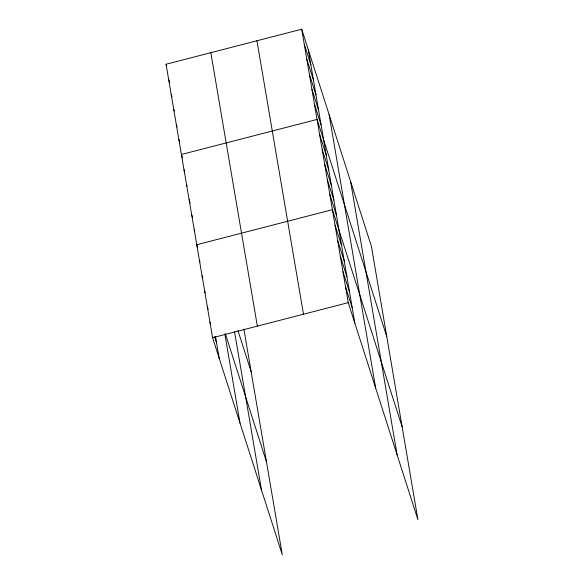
<?xml version="1.0" encoding="UTF-8"?>
<svg xmlns="http://www.w3.org/2000/svg" width="584" height="584" viewBox="0 0 584 584"><rect width="100%" height="100%" fill="white"/><g stroke="black" fill="none" stroke-linecap="round" stroke-linejoin="round"><path stroke-width="0.88" d="M243.893 329.12L282.298 554.8L212.591 337.698L166.06 64.247L301.702 29.2L371.409 246.302L417.94 519.753L348.239 302.651L301.702 29.2M212.591 337.698L348.239 302.651M304.264 44.238L310.849 64.766M306.819 59.276L313.411 79.804M309.381 74.321L315.973 94.842M311.936 89.359L318.528 109.887M314.499 104.397L321.091 124.925M386.761 336.545L317.061 119.435L181.412 154.483L182.515 157.906M319.616 134.481L326.208 155.001M322.178 149.519L328.77 170.046M324.733 164.557L331.325 185.084M327.296 179.595L333.887 200.122M329.858 194.64L336.442 215.16M402.12 426.78L332.413 209.678L196.772 244.725L197.596 247.287M335.048 225.176L341.64 245.696M337.691 240.666L344.275 261.194M340.326 256.164L346.918 276.692M342.961 271.662L349.553 292.183M345.597 287.153L352.188 307.68M166.06 64.247L166.608 65.956M168.623 79.285L169.718 82.709M171.178 94.323L172.003 96.893M173.74 109.369L174.287 111.077M176.295 124.407L177.12 126.969M178.857 139.445L179.682 142.014M237.965 330.617L251.12 371.585M183.975 169.528L184.799 172.09M186.537 184.566L187.084 186.274M189.092 199.604L190.194 203.028M191.654 214.642L192.479 217.212M194.209 229.687L194.764 231.395M225.263 333.464L266.479 461.827M199.407 260.223L199.962 261.931M202.049 275.714L202.867 278.283M204.685 291.212L205.232 292.92M207.32 306.709L208.145 309.272M209.955 322.2L210.503 323.916M214.627 336.742L216.547 342.728M350.582 181.434L397.113 454.885M329.12 114.595L375.651 388.046M308.294 49.728L354.824 323.178M256.938 40.763L303.476 314.214M210.824 52.684L257.354 326.135M234.505 331.486L261.471 489.932M224.92 334.428L240.009 423.093M215.518 336.698L219.183 358.226"/></g></svg>
